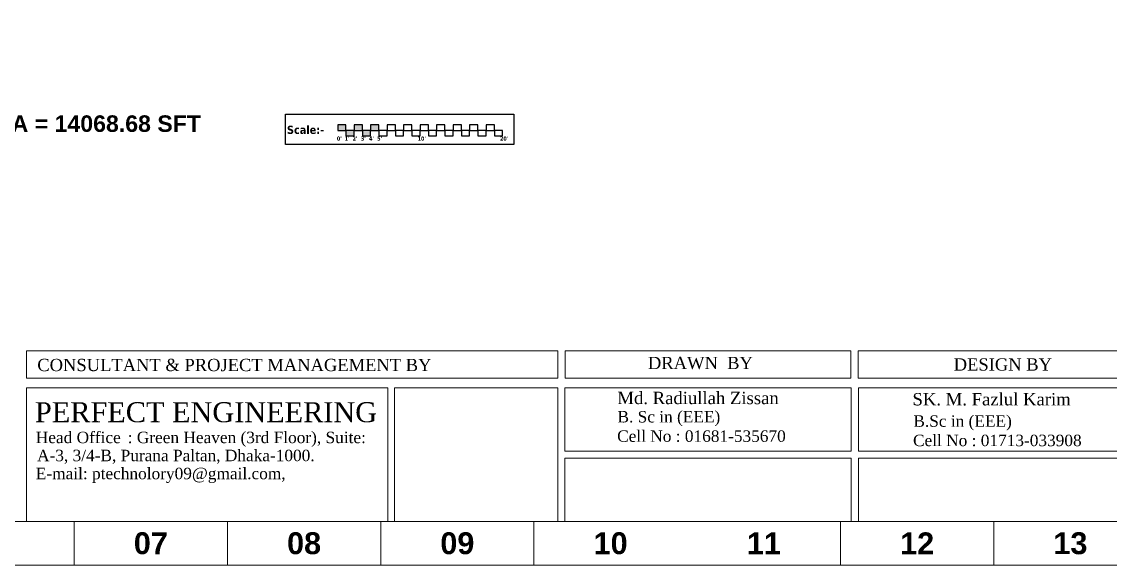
# Model space of a CAD drawing. Header units: inches. Extents: x -98933 to 1585249, y -3352739 to 192771.
# Drawn here: x 8262 to 9846, y 47478 to 48269 of the extents above; entities that cross this region are included whole.
import ezdxf

# ---------------------------------------------------------------- set-up
doc = ezdxf.new("R2010")
doc.units = ezdxf.units.IN
doc.header["$MEASUREMENT"] = 0
doc.layers.get('0').update_dxf_attribs({"lineweight": 0})
for name, color, linetype, lineweight in [('AN-TEXT', 251, 'Continuous', 15), ('DIM 01', 250, 'Continuous', 9), ('Inline', 7, 'Continuous', 0), ('Outline', 7, 'Continuous', 0), ('Scale', 7, 'Continuous', 0), ('Scale_Text', 7, 'Continuous', 0), ('TEXT_TITLEBOX', 7, 'Continuous', 13), ('Titelblk', 7, 'Continuous', 25), ('TITLE', 7, 'Continuous', 20)]:
    doc.layers.add(name, color=color, linetype=linetype, lineweight=lineweight)
doc.styles.add('isop', font='isocpeur.ttf')
doc.styles.add('SHT-TEXT-1', font='times.ttf', dxfattribs={"height": 12})
doc.styles.get("Standard").update_dxf_attribs({"font": 'arialbd.ttf', "height": 24})

# ---------------------------------------------------------------- blocks, each defined once
blk = doc.blocks.new('PAGE')
at = {"layer": 'Inline', "color": 252, "lineweight": 15}
blk.add_lwpolyline([(178051640.63, 22656441.11), (178051640.63, 22657235.79), (178050505.36, 22657235.79), (178050505.36, 22656441.11)], close=True, dxfattribs=at)
at = {"layer": 'Outline', "color": 252, "lineweight": 15}
blk.add_line((178050483.42, 22656424.24), (178051662.57, 22656424.24), dxfattribs=at)
at = {"layer": 'Scale', "color": 252, "lineweight": 9}
for p, q in [((178050837.01, 22656424.24), (178050837.01, 22656441.11)), ((178050896, 22656424.24), (178050896, 22656441.11)), ((178050955, 22656424.24), (178050955, 22656441.11)), ((178051014, 22656424.24), (178051014, 22656441.11)), ((178051131.99, 22656424.24), (178051131.99, 22656441.11)), ((178051190.99, 22656424.24), (178051190.99, 22656441.11))]:
    blk.add_line(p, q, dxfattribs=at)
at = {"layer": 'Scale_Text', "color": 252, "lineweight": 13, "char_height": 8.435, "width": 2.5102, "attachment_point": 5}
for s, insert in [('07', (178050866.5, 22656432.67)), ('08', (178050925.5, 22656432.67)), ('09', (178050984.5, 22656432.67)), ('10', (178051043.5, 22656432.67)), ('11', (178051102.49, 22656432.67)), ('12', (178051161.49, 22656432.67)), ('13', (178051220.49, 22656432.67))]:
    blk.add_mtext(s, dxfattribs=dict(at, insert=insert))
blk = doc.blocks.new('Title')
at = {"layer": 'Titelblk', "color": 3, "linetype": 'Continuous', "lineweight": 0, "xscale": 3.014611567961765, "yscale": 3.014611567959946, "zscale": 3.014611567966516}
blk.add_blockref('PAGE', (-536855255.8, -68388224), dxfattribs=at)

msp = doc.modelspace()

# ---------------------------------------------------------------- hatches: boundary and pattern name
at = {"layer": 'DIM 01', "lineweight": -2}
h = msp.add_hatch(color=2, dxfattribs=at)
h.dxf.hatch_style = 1
h.paths.add_polyline_path([(8734.05, 48118.58), (8722.05, 48118.58), (8722.05, 48110.64), (8734.05, 48110.64)])
h.paths.add_polyline_path([(8758.05, 48118.58), (8746.05, 48118.58), (8746.05, 48110.64), (8758.05, 48110.64)])
h.paths.add_polyline_path([(8770.05, 48110.64), (8758.05, 48110.64), (8758.05, 48102.7), (8770.05, 48102.7)])
h.paths.add_polyline_path([(8746.05, 48110.64), (8734.05, 48110.64), (8734.05, 48102.7), (8746.05, 48102.7)])
h.paths.add_polyline_path([(8782.05, 48118.58), (8770.05, 48118.58), (8770.05, 48110.64), (8782.05, 48110.64)])

# ---------------------------------------------------------------- linework, layer by layer
at = {"layer": 'DIM 01', "color": 7, "lineweight": -2, "elevation": -48.61}
for points in [[(8645.91, 48134.06), (8978.54, 48134.06), (8978.54, 48090.29), (8645.91, 48090.29)], [(8722.05, 48110.64), (8734.05, 48110.64), (8734.05, 48118.58), (8722.05, 48118.58)], [(8746.05, 48110.64), (8758.05, 48110.64), (8758.05, 48118.58), (8746.05, 48118.58)], [(8770.05, 48110.64), (8782.05, 48110.64), (8782.05, 48118.58), (8770.05, 48118.58)], [(8794.05, 48110.64), (8806.05, 48110.64), (8806.05, 48118.58), (8794.05, 48118.58)], [(8818.05, 48110.64), (8830.05, 48110.64), (8830.05, 48118.58), (8818.05, 48118.58)], [(8842.05, 48110.64), (8854.05, 48110.64), (8854.05, 48118.58), (8842.05, 48118.58)], [(8866.05, 48110.64), (8878.05, 48110.64), (8878.05, 48118.58), (8866.05, 48118.58)], [(8890.05, 48110.64), (8902.05, 48110.64), (8902.05, 48118.58), (8890.05, 48118.58)], [(8914.05, 48110.64), (8926.05, 48110.64), (8926.05, 48118.58), (8914.05, 48118.58)], [(8938.05, 48110.64), (8950.05, 48110.64), (8950.05, 48118.58), (8938.05, 48118.58)], [(8734.05, 48102.7), (8746.05, 48102.7), (8746.05, 48110.64), (8734.05, 48110.64)], [(8758.05, 48102.7), (8770.05, 48102.7), (8770.05, 48110.64), (8758.05, 48110.64)], [(8782.05, 48102.7), (8794.05, 48102.7), (8794.05, 48110.64), (8782.05, 48110.64)], [(8806.05, 48102.7), (8818.05, 48102.7), (8818.05, 48110.64), (8806.05, 48110.64)], [(8830.05, 48102.7), (8842.05, 48102.7), (8842.05, 48110.64), (8830.05, 48110.64)], [(8854.05, 48102.7), (8866.05, 48102.7), (8866.05, 48110.64), (8854.05, 48110.64)], [(8878.05, 48102.7), (8890.05, 48102.7), (8890.05, 48110.64), (8878.05, 48110.64)], [(8902.05, 48102.7), (8914.05, 48102.7), (8914.05, 48110.64), (8902.05, 48110.64)], [(8926.05, 48102.7), (8938.05, 48102.7), (8938.05, 48110.64), (8926.05, 48110.64)], [(8950.05, 48102.7), (8962.05, 48102.7), (8962.05, 48110.64), (8950.05, 48110.64)]]:
    msp.add_lwpolyline(points, close=True, dxfattribs=at)
at = {"layer": 'TEXT_TITLEBOX'}
for p, q in [((8269.34, 47749.89), (8269.34, 47789.82)), ((8269.34, 47789.82), (9042.29, 47789.82)), ((9042.29, 47789.82), (9042.29, 47749.89)), ((9052.87, 47749.89), (9052.87, 47789.82)), ((9052.87, 47789.82), (9468.87, 47789.82)), ((9468.87, 47789.82), (9468.87, 47749.89)), ((9479.62, 47749.89), (9479.62, 47789.82)), ((9479.62, 47789.82), (9921.45, 47789.82)), ((9042.29, 47749.89), (8269.34, 47749.89)), ((9468.87, 47749.89), (9052.87, 47749.89)), ((9921.45, 47749.89), (9479.62, 47749.89)), ((8269.38, 47541.49), (8269.38, 47735.88)), ((8269.38, 47735.88), (8795.09, 47735.88)), ((8795.09, 47735.88), (8795.09, 47541.49)), ((8804.65, 47541.49), (8804.65, 47735.88)), ((8804.65, 47735.88), (9042.37, 47735.88)), ((9042.37, 47735.88), (9042.37, 47541.49)), ((9052.73, 47643.57), (9052.73, 47735.81)), ((9052.73, 47735.81), (9469.15, 47735.81)), ((9469.15, 47735.81), (9469.15, 47643.57)), ((9479.74, 47643.64), (9479.74, 47735.88)), ((9479.74, 47735.88), (9921.29, 47735.88)), ((9469.15, 47643.57), (9052.73, 47643.57)), ((9921.29, 47643.64), (9479.74, 47643.64)), ((9052.73, 47541.43), (9052.73, 47633.67)), ((9052.73, 47633.67), (9469.15, 47633.67)), ((9469.15, 47633.67), (9469.15, 47541.43)), ((9479.74, 47541.49), (9479.74, 47633.73)), ((9479.74, 47633.73), (9921.29, 47633.73)), ((8795.09, 47541.49), (8269.38, 47541.49)), ((9042.37, 47541.49), (8804.65, 47541.49)), ((9469.15, 47541.43), (9052.73, 47541.43)), ((9921.29, 47541.49), (9479.74, 47541.49))]:
    msp.add_line(p, q, dxfattribs=at)

# ---------------------------------------------------------------- block references
at = {"layer": 'TITLE', "xscale": 1.253909077960998, "yscale": 1.253909077960998, "zscale": 1.253909067584736}
msp.add_blockref('Title', (135162.64, 157703.06), dxfattribs=at)

# ---------------------------------------------------------------- texts
at = {"lineweight": 25, "insert": (7691.24, 48180.48, -48.61), "char_height": 24.0574, "width": 927.0915, "attachment_point": 4}
msp.add_mtext('{\\fTimes New Roman|b1|i0|c0|p18;\\LMASTER LAYOUT PLAN\\P\\l\\P}LAND AREA = 19090.11 SFT\\PGROUND FLOOR OCCUPANT AREA = 14068.68 SFT ', dxfattribs=at)
at = {"layer": 'AN-TEXT', "lineweight": 25, "attachment_point": 1, "style": 'isop'}
for s, insert, char_height, width in [('{\\fTahoma|b1|i0|c0|p34;\\C7;Scale:-}', (8648.29, 48117.53, -48.61), 12, 50.5478), ("{\\fTahoma|b1|i0|c0|p34;\\C7;0'}", (8720.8, 48101.79, -48.61), 6, 8.2447), ("{\\fTahoma|b1|i0|c0|p34;\\C7;1'}", (8732.34, 48101.79, -48.61), 6, 8.2447), ("{\\fTahoma|b1|i0|c0|p34;\\C7;2'}", (8743.69, 48101.79, -48.61), 6, 8.2447), ("{\\fTahoma|b1|i0|c0|p34;\\C7;3'}", (8755.82, 48101.79, -48.61), 6, 8.2447), ("{\\fTahoma|b1|i0|c0|p34;\\C7;4'}", (8767.66, 48101.79, -48.61), 6, 8.2447), ("{\\fTahoma|b1|i0|c0|p34;\\C7;5'}", (8779.5, 48101.79, -48.61), 6, 8.2447), ("{\\fTahoma|b1|i0|c0|p34;\\C7;10'}", (8838.35, 48101.79, -48.61), 6, 8.2447), ("{\\fTahoma|b1|i0|c0|p34;\\C7;20'}", (8958.19, 48101.79, -48.61), 6, 8.2447)]:
    msp.add_mtext(s, dxfattribs=dict(at, insert=insert, char_height=char_height, width=width))
at = {"layer": 'TEXT_TITLEBOX', "lineweight": 25, "style": 'SHT-TEXT-1'}
for s, height, p in [('CONSULTANT & PROJECT MANAGEMENT BY', 17.8468, (8284.94, 47760.28)), ('DRAWN  BY', 17.847, (9173.47, 47763.21)), ('DESIGN BY', 17.847, (9618.46, 47761.05)), ('Md. Radiullah Zissan', 17.9944, (9129.06, 47712.21)), ('SK. M. Fazlul Karim', 17.9944, (9558.5, 47710.39)), ('B. Sc in (EEE)', 16.6614, (9129.2, 47685.54)), ('B.Sc in (EEE)', 16.6614, (9559.76, 47679.24)), ('Cell No : 01681-535670', 16.6614, (9128.71, 47657.35)), ('Cell No : 01713-033908', 16.6614, (9559.28, 47651.05))]:
    msp.add_text(s, height=height, dxfattribs=at).set_placement(p)
at = {"layer": 'TEXT_TITLEBOX', "color": 1, "lineweight": 25, "style": 'SHT-TEXT-1'}
msp.add_text('PERFECT ENGINEERING', height=29.1555, dxfattribs=at).set_placement((8281.54, 47685.92))
at = {"layer": 'TEXT_TITLEBOX', "color": 7, "lineweight": 25, "style": 'SHT-TEXT-1'}
for s, p in [('Head Office', (8282.78, 47655.41)), (': Green Heaven (3rd Floor), Suite:', (8416.52, 47655.41)), ('A-3, 3/4-B, Purana Paltan, Dhaka-1000.', (8284.62, 47629.17)), ('E-mail: ptechnolory09@gmail.com,', (8282.81, 47602.93))]:
    msp.add_text(s, height=16.6602, dxfattribs=at).set_placement(p)

doc.saveas('drawing.dxf')
